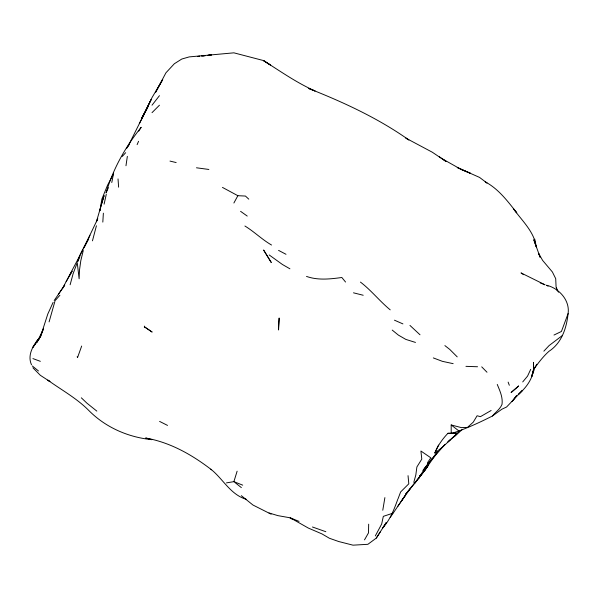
<?xml version="1.0" encoding="UTF-8"?>
<svg xmlns="http://www.w3.org/2000/svg" width="598" height="598" viewBox="0 0 598 598"><rect width="100%" height="100%" fill="white"/><g stroke="black" fill="none" stroke-linecap="round" stroke-linejoin="round"><path stroke-width="0.9" d="M368.667 524.177L368.503 532.87L364.503 539.859M102.819 222.097L103.372 213.18M384.888 497.618L382.78 510.244M125.976 165.743L127.344 156.362M548.067 286.218L546.542 285.224C559.033 288.258 570.036 300.256 568.1 313.584C566.553 328.048 561.754 343.02 548.927 351.34C543.35 356.333 538.82 362.283 534.425 368.301M111.781 182.54L113.665 172.859M568.1 313.584L561.432 331.456L553.987 335.037M104.097 204.165L106.287 194.305M530.703 369.355L527.548 376.127L522.719 381.935M83.249 250.592L80.82 260.586L79.512 269.937L79.123 278.758L77.247 262.649L73.143 273.615L70.13 284.775M49.096 321.881L54.919 301.325M531.659 376.583L533.663 368.742L533.483 362.366L533.663 371.059L531.659 376.583L533.401 370.91L532.534 372.561M92.458 240.837L96.42 225.79M269.003 512.949L277.861 515.625L290.314 517.838L308.336 528.071L322.001 533.924L329.386 538.252L338.64 541.511L352.999 545.167L367.89 544.307L376.306 538.08L386.196 522.652L382.78 527.847C390.173 519.625 394 509.773 397.663 499.607M413.794 482.362L415.827 474.939L416.888 466.963L421.792 459.122L420.917 451.027L430.814 457.806L427.443 462.8M144.297 327.084L144.567 326.112L144.626 326.964L152.012 331.98L144.626 326.964M533.401 370.91C531.674 380.463 525.485 388.289 518.331 394.516M237.122 471.187L233.893 481.644L226.455 482.892M533.663 371.059L534.537 368.241L536.78 364.264M81.672 346.048L77.568 357.499L77.149 356.767M397.954 499.009L400.63 491.952L408.8 483.812L408.038 475.657M456.543 434.17L442.326 447.259L434.881 453L435.389 451.744M447.924 433.303L457.216 433.244L447.924 433.303C442.408 439.104 437.803 445.54 434.881 453M137.121 144.641L138.564 141.292M97.31 219.66L84.228 247.109M108.417 187.63L106.07 192.96C113.022 168.83 125.468 146.772 141.203 127.284L138.699 131.156M89.939 235.216C86.209 244.268 80.229 252.207 77.576 261.752L79.96 256.729M97.78 218.696L96.413 221.768L100.696 207.05L99.903 210.728L101.862 199.127L107.55 185.216L113.366 174.175M53.125 302.364L47.795 314.032L40.35 337.123L43.505 328.751L37.069 342.22L38.511 339.836M139.312 123.666L148.439 105.674L145.942 110.652M435.643 451.124L438.521 445.062M84.258 247.146L88.198 239.133M83.017 249.658L62.611 288.288M83.817 248.021L85.013 245.561M397.663 506.521L405.653 494.852L390.217 517.479M141.733 118.838L144.567 113.209L128.361 145.658L129.684 143.632L126.686 148.147L128.226 146.024M145.523 111.482L141.375 118.793L151.062 99.687L145.075 112.327L152.012 97.594L162.723 79.541L155.458 92.533L165.938 72.799L174.347 63.747L181.792 59.038L189.23 56.9L233.893 52.833L263.501 60.562L270.558 65.085L263.673 60.719C280.477 71.334 296.802 82.883 315.056 90.963L308.336 88.355C343.379 102.183 378.041 118.157 408.86 139.954L405.863 138.131L432.287 152.213L446.041 161.467L439.328 156.743M233.893 203.006L237.862 195.703L245.434 196.054L248.783 199.149M85.432 244.814L88.743 238.819M66.169 281.658L72.134 271.141L69.824 275.177M54.171 300.525L64.726 285.126L58.312 294.321M375.335 535.905L381.681 523.99L383.325 516.351L392.804 513.226M376.306 538.08L380.335 531.816M401.445 501.019L410.123 488.843L405.511 494.307L424.154 471.157L437.908 451.468M426.935 465.244L419.34 476.965L419.998 475.612L419.191 477.817L410.183 488.872M40.425 336.569L32.905 347.363L39.819 337.691M415.005 483.057L417.89 478.998M424.154 471.157L428.602 465.124M426.942 465.124L422.973 470.469L436.787 452.664M152.012 105.203L159.457 95.673M39.625 337.631C33.301 344.897 27.03 355.033 31.515 364.802M432.205 458.614L427.443 464.452L444.807 444.613M491.13 410.49L480.448 416.656L477.092 415.76L473.265 422.143L467.494 427.406L461.439 427.63L451.191 424.954L451.206 433.543C465.431 429.087 479.14 422.704 492.423 416.014C495.578 412.074 500.085 409.204 502.021 404.368C502.978 397.236 499.861 390.83 497.259 384.424M55.24 300.495L59.897 295.233M122.231 156.459L125.677 152.699M543.859 351.161L549.091 345.584L561.956 335.822M457.216 433.528L447.917 441.892L450.578 439.508M518.272 394.568L522.443 390.367L506.581 406.999L501.879 409.219L492.423 416.014M152.012 112.663L159.457 105.196M39.431 338.812L36.321 341.794L37.667 340.501M453.897 436.518L455.228 435.322M462 429.753L454.017 436.824L459.316 431.285L451.191 424.954M197.916 56.511L199.687 56.19M201.459 55.876L204.12 55.397L201.593 55.838M197.392 56.578L199.074 56.287M205.316 55.629L202.677 55.943L205.361 55.636M465.947 366.35L477.555 366.753M208.874 169.458L196.473 167.791M453.149 363.659L442.378 361.334L433.318 357.91M169.982 161.086L176.163 162.559M353.485 292.818L363.203 295.248M306.505 276.411C317.889 280.499 330.133 279.079 341.839 277.502L345.554 282.032M415.475 342.43L405.825 339.402L398.38 335.104L392.206 330.074M312.448 526.995L325.835 531.712M32.912 358.583L40.35 361.334M540.226 282.906L545.04 284.812L521.008 272.905L523.571 274.684M242.706 485.157L233.893 481.644L241.345 487.602M290.142 518.204L293.446 519.535M290.314 517.838L299.037 521.396M394.456 320.184L402.91 323.892M246.383 499.337C230.454 494.688 223.076 478.923 210.817 469.183M159.591 421.396L167.53 425.41M278.563 250.375L286.008 254.3M271.111 514.175L252.954 505.026L241.345 495.675M237.862 195.703L222.456 187.406M442.326 158.844L461.589 169.683L470.342 173.226L457.216 167.492L479.551 177.412L486.989 183.01L485.202 181.837C498.433 188.841 507.695 201.22 516.769 212.798L513.301 208.59C521.815 220.557 534.291 231.68 536.271 246.899L533.812 239.723L540.061 257.125M289.91 268.801L282.45 264.51L269.197 254.965M271.537 245.023C262.051 239.566 254.277 231.718 244.911 226.014M211.565 469.796C192.033 454.742 170.266 442.385 145.68 438.02L152.012 439.665C128.458 437.392 105.644 427.488 88.938 410.617C76.895 398.373 61.654 390.068 47.795 380.126L49.94 381.561L40.35 375.312L32.912 367.792M240.583 211.326L247.236 216.072M96.816 411.103L86.942 403.179L81.335 397.812M444.882 345.592L449.771 349.434L457.216 356.886M32.307 365.954L38.474 370.984M390.217 309.854C379.723 301.235 371.321 290.396 360.445 282.092M409.959 325.424L419.998 334.775M481.719 366.858L486.996 372.24M539.949 257.02L538.828 253.709L542.633 260.422L552.395 271.978L555.706 278.661L556.095 287.025L557.089 290.03L558.539 292.205M508.128 382.107L509.324 385.276M556.484 287.69L557.059 290.023M118.03 178.929L118.621 187.181M534.791 239.163L535.008 242.855M278.586 326.942L278.556 329.991L279.154 317.986L278.586 326.942M102.826 199.68L100.658 207.02L104.112 195.561L102.826 199.68M427.435 466.717L418.974 477.937L427.435 466.717M516.612 395.599L512.075 401.572L516.612 395.599M518.623 386.031L511.17 392.452L518.623 386.031M209.719 55.098L207.962 55.315L211.565 54.904L209.719 55.098M271.208 262.402L263.673 250.128L271.208 262.402"/></g></svg>
